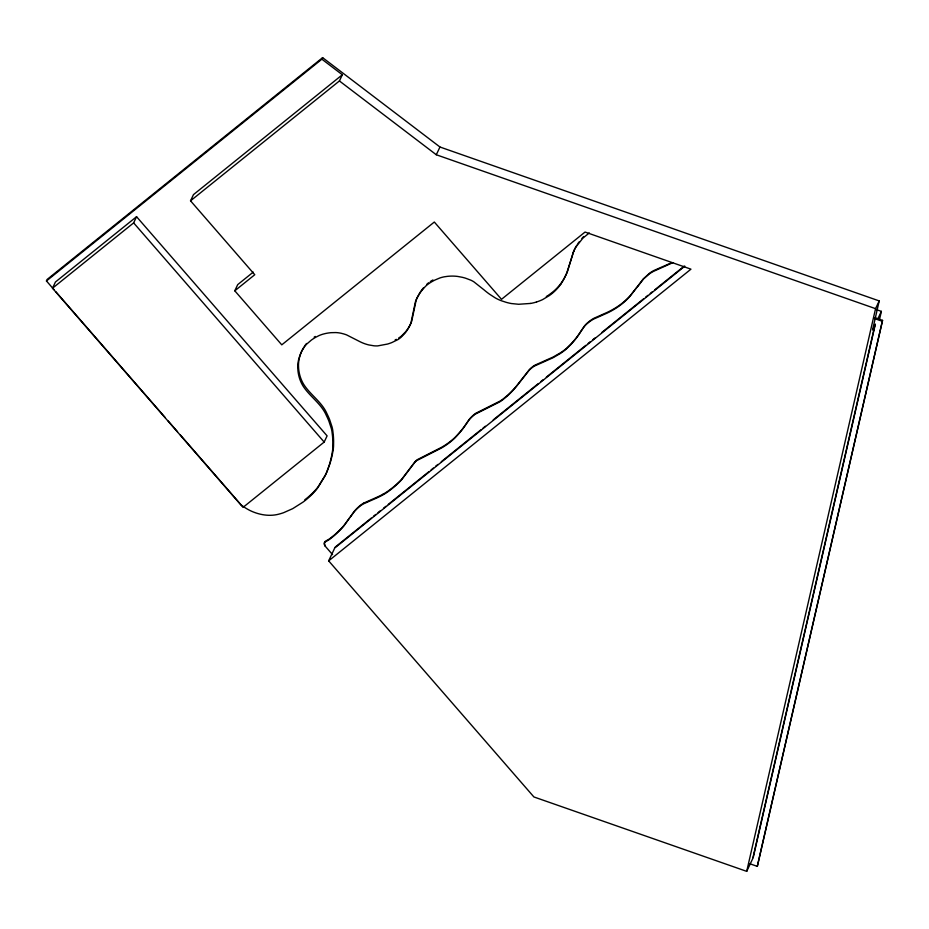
<?xml version="1.0" encoding="UTF-8"?>
<svg xmlns="http://www.w3.org/2000/svg" width="929" height="929" viewBox="0 0 929 929"><rect width="100%" height="100%" fill="white"/><g stroke="black" fill="none" stroke-linecap="round" stroke-linejoin="round"><path stroke-width="1.39" d="M684.824 266.158L334.719 548.04L328.657 560.861L533.908 796.954L746.707 871.356L875.559 308.66L879.217 300.926L439.963 147.014L322.618 57.644L47.182 279.408L46.45 280.953L53.94 289.569M879.217 300.926L872.563 330.016L874.955 324.953L752.769 858.547L746.707 871.356M753.175 857.688L875.362 324.093M879.438 319.831L881.377 311.366L875.908 309.45M749.784 863.738L757.309 866.374L882.55 320.366L874.839 317.66M882.55 320.366L757.309 866.374M573.17 252.665L567.735 270.687A36.73 34.942 25.3 0 1 566.609 273.567L564.646 277.504A72.868 69.338 25.3 0 1 562.486 281.127L561.43 282.718A51.455 48.97 25.3 0 1 549.968 294.11L548.203 295.376M573.785 251.155L567.004 272.232A36.73 34.942 25.3 0 1 565.877 275.112L563.915 279.048A72.868 69.338 25.3 0 1 561.755 282.683L560.698 284.274M573.054 252.711L574.436 249.669A45.649 43.431 25.3 0 1 576.909 245.128M52.512 288.211L55.426 282.021L136.563 216.689L327.101 435.875L324.175 442.065L243.038 507.385L52.512 288.211L133.637 222.879L136.563 216.689M328.657 560.861L690.955 269.166L585.049 232.053L501.509 299.312L434.319 222.031L281.777 344.845L234.793 290.8L254.767 274.717L190.538 200.827L193.464 194.637L342.337 74.761L321.887 59.189L46.45 280.953M321.887 59.189L322.618 57.644M234.793 290.8L237.719 284.611L253.257 272.104M190.538 200.827L339.41 80.951L342.337 74.761M875.559 308.66L436.305 154.76L439.963 147.014M332.57 554.636L325.022 545.95L325.429 545.091M877.766 318.995L881.377 311.366M303.864 347.179L302.668 349.292A44.162 42.026 25.3 0 0 300.578 354.03L299.405 357.839A34.849 33.154 25.3 0 0 298.488 365.596L298.604 368.232A40.783 38.809 25.3 0 0 300.079 376.187L300.485 377.453A35.325 33.618 25.3 0 0 303.713 384.374C310.518 395.104 322.142 402.141 327.182 414.148A76.852 73.136 25.3 0 1 329.621 419.571L332.036 426.864A43.326 41.224 25.3 0 1 332.721 430.115L333.267 434.633A105.372 100.262 25.3 0 1 333.616 441.112L333.546 446.129A49.376 46.984 25.3 0 1 333.232 449.45L332.466 453.84A120.166 114.348 25.3 0 1 329.888 463.85L327.159 471.317A62.348 59.328 25.3 0 1 325.429 474.951L318.473 486.262A48.18 45.846 25.3 0 1 315.779 489.664L313.178 492.44A87.465 83.227 25.3 0 1 308.056 497.178A81.218 77.281 25.3 0 1 304.793 499.79M580.195 332.524L584.411 326.056A28.242 26.883 25.3 0 1 587.174 323.106L589.346 321.295A42.583 40.528 25.3 0 1 591.587 319.704A38.902 37.021 25.3 0 1 593.991 318.252L606.382 312.748A72.648 69.129 25.3 0 0 611.038 310.46L611.967 309.961A88.534 84.249 25.3 0 0 618.017 306.268L619.086 305.525A67.794 64.519 25.3 0 0 623.371 302.239A74.436 70.825 25.3 0 0 630.477 295.352L636.806 287.444M581.856 329.714L578.941 334.452A76.759 73.043 25.3 0 1 574.923 339.863L574.203 340.734A107.392 102.202 25.3 0 1 570.36 345.054L566.574 348.758A45.347 43.152 25.3 0 1 563.845 351.011L562.44 352.033A100.715 95.838 25.3 0 1 560.152 353.601L552.906 357.804L534.326 366.119A21.727 20.682 25.3 0 0 532.329 367.478L531.063 368.499A39.03 37.137 25.3 0 0 529.019 370.416L517.302 385.338A91.89 87.442 25.3 0 1 514.829 388.334A97.162 92.459 25.3 0 1 507.292 396.044L502.798 399.772A45.335 43.14 25.3 0 1 499.488 402.013L475.183 414.218A40.713 38.739 25.3 0 0 471.677 417.156L470.585 418.247A29.066 27.661 25.3 0 0 468.82 420.268L465.162 425.575A84.771 80.66 25.3 0 1 461.388 430.673A115.974 110.354 25.3 0 1 456.894 435.852L455.024 437.826A51.141 48.656 25.3 0 1 452.435 440.23L451.703 440.857A76.886 73.159 25.3 0 1 444.782 445.966A69.64 66.273 25.3 0 1 440.927 448.289L416.715 460.621A22.11 21.03 25.3 0 0 414.682 462.503L401.676 479.643A55.543 52.86 25.3 0 1 399.505 481.988L396.009 485.286A118.668 112.932 25.3 0 1 391.701 488.909L388.403 491.418A60.373 57.459 25.3 0 1 382.678 495.041L381.831 495.505A84.922 80.811 25.3 0 1 377.151 497.805L363.703 503.762A27.394 26.07 25.3 0 0 359.407 506.63L357.096 508.709A53.789 51.188 25.3 0 0 354.007 512.007L350.221 517.139M579.975 332.628L579.348 333.592A76.759 73.043 25.3 0 1 575.33 339.004L574.61 339.875A107.392 102.202 25.3 0 1 570.766 344.194L566.98 347.899A45.347 43.152 25.3 0 1 564.251 350.152L562.846 351.174A100.715 95.838 25.3 0 1 560.559 352.741L553.312 356.945L534.732 365.26A21.727 20.682 25.3 0 0 532.735 366.618L531.469 367.64A39.03 37.137 25.3 0 0 529.425 369.556L517.708 384.478A91.89 87.442 25.3 0 1 515.235 387.474A97.162 92.459 25.3 0 1 507.698 395.185L503.204 398.913A45.335 43.14 25.3 0 1 499.895 401.154L475.59 413.359A40.713 38.739 25.3 0 0 472.083 416.297L470.991 417.388A29.066 27.661 25.3 0 0 469.226 419.409L465.568 424.716A84.771 80.66 25.3 0 1 461.794 429.802A115.974 110.354 25.3 0 1 457.3 434.993L455.431 436.967A51.141 48.656 25.3 0 1 452.841 439.371L452.109 439.998A76.886 73.159 25.3 0 1 445.188 445.107A69.64 66.273 25.3 0 1 441.333 447.43L417.121 459.762A22.11 21.03 25.3 0 0 415.089 461.643L402.083 478.783A55.543 52.86 25.3 0 1 399.911 481.129L396.416 484.427A118.668 112.932 25.3 0 1 392.108 488.05L388.81 490.558A60.373 57.459 25.3 0 1 383.085 494.182M349.536 517.929L344.45 524.85A69.605 66.238 25.3 0 1 341.535 528.16L339.387 530.354A116.09 110.47 25.3 0 1 334.219 535.139L329.946 538.53A31.435 29.914 25.3 0 1 326.892 540.376L325.22 541.375A2.102 1.997 25.3 0 0 324.813 541.886L324.627 542.339A2.288 2.172 25.3 0 0 324.546 543.279L324.639 543.674M582.077 329.609L584.004 326.915A28.242 26.883 25.3 0 1 586.768 323.966L588.94 322.154A42.583 40.528 25.3 0 1 591.181 320.563A38.902 37.021 25.3 0 1 593.585 319.111L605.975 313.607A72.648 69.129 25.3 0 0 610.632 311.32L611.561 310.82A88.534 84.249 25.3 0 0 617.611 307.127L618.679 306.384A67.794 64.519 25.3 0 0 622.964 303.098A74.436 70.825 25.3 0 0 630.071 296.223L643.1 279.083L649.441 273.289A48.366 46.02 25.3 0 1 651.74 271.744L652.425 271.326A25.745 24.502 25.3 0 1 654.55 270.211L671.853 262.628M304.503 346.192L305.153 345.263A28.509 27.127 25.3 0 1 306.57 343.486M577.943 243.549L579.115 241.9M637.282 287.084L643.623 278.897L649.034 274.148A48.366 46.02 25.3 0 1 651.334 272.603L652.019 272.185A25.745 24.502 25.3 0 1 654.144 271.071L672.933 262.617M423.345 287.967L422.463 289.07A58.364 55.543 25.3 0 0 419.978 292.589L417.4 297.175A30.332 28.857 25.3 0 0 416.087 300.52L411.721 321.179A34.443 32.782 25.3 0 1 410.177 324.802L408.83 327.205A44.395 42.246 25.3 0 1 405.497 331.897L401.665 335.845A26.802 25.501 25.3 0 1 398.587 338.086M581.949 238.393L583.644 236.57M335.125 547.181L371.263 518.092M373.516 516.269L375.781 514.445M378.033 512.634L380.298 510.811M383.689 508.082L385.941 506.27M388.206 504.447L428.861 471.711M431.126 469.9L433.378 468.077M435.643 466.253L437.896 464.442M441.287 461.713L480.816 429.883M483.068 428.072L485.333 426.248M493.241 419.885L538.414 383.514M540.678 381.691L542.931 379.868M546.322 377.151L585.851 345.321M588.103 343.498L590.368 341.686M592.621 339.863L594.885 338.051M601.655 332.594L643.449 298.941M645.701 297.129L647.966 295.306M650.219 293.494L652.483 291.671M654.736 289.848L684.104 266.205M589.276 232.947L582.913 238.114L576.177 246.673A45.649 43.431 25.3 0 0 573.704 251.213M430.29 281.568L431.161 281.011M546.31 296.525L547.262 295.968M383.085 494.182L382.237 494.646A84.922 80.811 25.3 0 1 377.557 496.945L364.11 502.903M395.15 339.921L396.346 339.34M536.497 301.995L535.51 302.297A39.773 37.845 25.3 0 1 530.436 303.446M530.436 303.446L518.614 304.271L511.264 303.528A65.494 62.324 25.3 0 1 506.224 302.343L501.172 300.682A42.664 40.597 25.3 0 1 495.273 297.907L489.548 294.191A82.414 78.419 25.3 0 1 485.577 291.16A76.782 73.066 25.3 0 1 483.997 289.836L473.802 281.766A28.857 27.464 25.3 0 0 470.806 280.163L465.557 278.189A53.905 51.292 25.3 0 0 462.282 277.306L457.8 276.459A38.646 36.777 25.3 0 0 454.327 276.145L453.166 276.099A44.766 42.606 25.3 0 0 447.441 276.354L444.317 276.807A33.247 31.644 25.3 0 0 439.58 278.073L434.935 280.047A55.09 52.419 25.3 0 0 430.429 282.555L428.699 283.705A30.46 28.985 25.3 0 0 425.261 286.585L421.731 290.626A58.364 55.543 25.3 0 0 419.246 294.133L416.668 298.72A30.332 28.857 25.3 0 0 415.356 302.064L410.99 322.735A34.443 32.782 25.3 0 1 409.445 326.358L408.098 328.75A44.395 42.246 25.3 0 1 404.765 333.441L400.933 337.39A26.802 25.501 25.3 0 1 397.856 339.642L391.829 342.569A60.28 57.354 25.3 0 1 387.567 344.044L377.743 345.89A28.265 26.895 25.3 0 1 373.922 345.797L368.813 344.938A39.715 37.799 25.3 0 1 359.987 341.709L346.622 334.904A39.622 37.706 25.3 0 0 343.416 333.848L341.291 333.302A30.436 28.962 25.3 0 0 335.822 332.57L331.096 332.675A44.127 41.991 25.3 0 0 325.173 333.592L322.99 334.15A32.213 30.657 25.3 0 0 318.821 335.694L315.628 337.332A50.085 47.658 25.3 0 0 311.296 340.142L306.616 344.183A28.509 27.127 25.3 0 0 304.422 346.807L301.937 350.837A44.162 42.026 25.3 0 0 299.846 355.586L298.673 359.384A34.849 33.154 25.3 0 0 297.756 367.141L297.872 369.788A40.783 38.809 25.3 0 0 299.347 377.731L299.753 378.997A35.325 33.618 25.3 0 0 302.982 385.93C309.787 396.66 321.411 403.685 326.451 415.693A76.852 73.136 25.3 0 1 328.889 421.116L331.305 428.42A43.326 41.224 25.3 0 1 331.99 431.671L332.536 436.177A105.372 100.262 25.3 0 1 332.884 442.668L332.814 447.673A49.376 46.984 25.3 0 1 332.501 451.006L331.734 455.384A120.166 114.348 25.3 0 1 329.168 465.394L326.427 472.861A62.348 59.328 25.3 0 1 324.697 476.496L317.741 487.818A48.18 45.846 25.3 0 1 315.047 491.209L312.446 493.984A87.465 83.227 25.3 0 1 307.325 498.722A81.218 77.281 25.3 0 1 302.935 502.171L292.705 508.651L283.589 512.703A65.518 62.348 25.3 0 1 279.072 514.085C269.456 516.756 258.877 514.817 250.04 510.532A61.198 58.237 25.3 0 1 244.826 507.559L241.215 505.004L180.354 434.981M874.433 318.519L882.144 321.225M339.41 80.951L436.305 154.76M133.637 222.879L324.175 442.065M55.81 291.729L165.374 417.748M168.172 420.988L177.544 431.753M325.022 545.95L324.14 544.139A2.288 2.172 25.3 0 1 324.221 543.198L324.407 542.745A2.102 1.997 25.3 0 1 324.813 542.234L326.485 541.235A31.435 29.914 25.3 0 0 329.54 539.389L333.813 535.998A116.09 110.47 25.3 0 0 338.98 531.214L341.129 529.019A69.605 66.238 25.3 0 0 344.044 525.709L354.413 511.147A53.789 51.188 25.3 0 1 357.502 507.849L359.813 505.771A27.394 26.07 25.3 0 1 364.098 502.891M560.733 284.297A51.455 48.97 25.3 0 1 549.236 295.654L542.582 299.614A53.359 50.781 25.3 0 1 536.497 301.995M432.043 280.477A55.09 52.419 25.3 0 1 432.926 279.954M426.864 284.228A30.46 28.985 25.3 0 1 428.571 282.799M314.176 337.122A50.085 47.658 25.3 0 1 315.268 336.437"/></g></svg>
